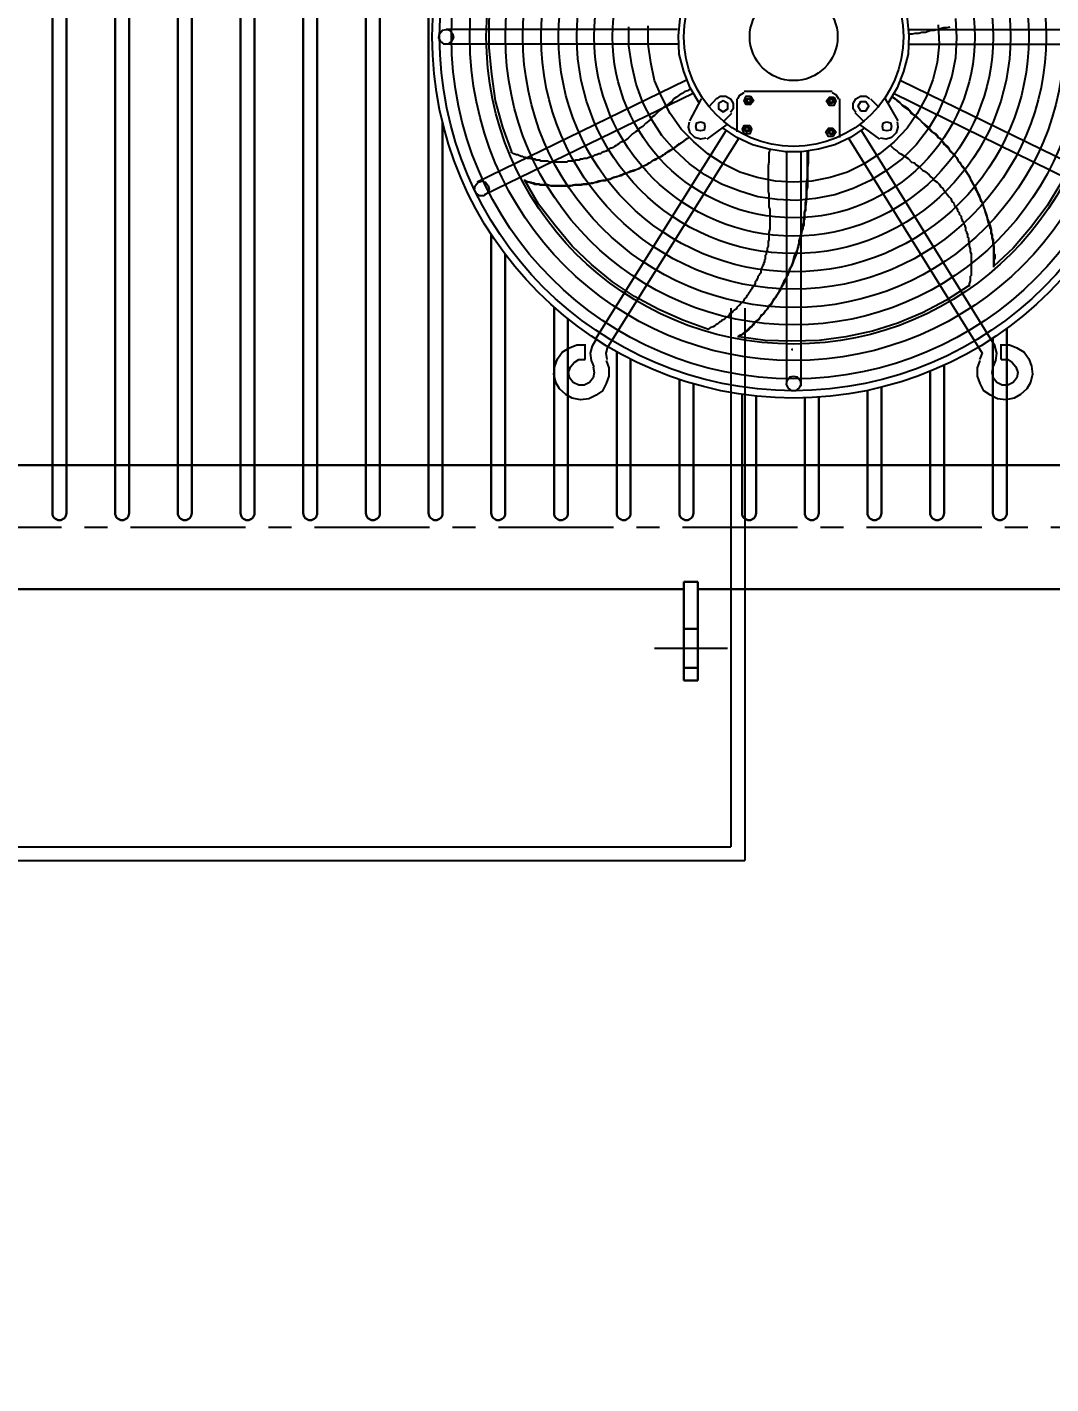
# Model space of a CAD drawing. Header units: millimetres. Extents: x 183355 to 194386, y -190559 to -183233.
# Drawn here: x 189145 to 189880, y -186229 to -185255 of the extents above; entities that cross this region are included whole.
import ezdxf

# ---------------------------------------------------------------- set-up
doc = ezdxf.new("R2010")
doc.units = ezdxf.units.MM
doc.header["$LTSCALE"] = 13
doc.linetypes.add('CENTERX2', pattern=[101.6, 63.5, -12.7, 12.7, -12.7])
doc.layers.add('1', color=4, linetype='Continuous')
doc.layers.add('粗实线', color=4, linetype='Continuous')
doc.layers.add('2细实线', color=3, linetype='Continuous', lineweight=20)
doc.layers.add('标注、文本', color=3, linetype='Continuous', lineweight=25)
doc.styles.get("Standard").update_dxf_attribs({"font": 'gbenor.shx', "bigfont": 'gbcbig.shx'})
doc.dimstyles.new('英寸 1-10', dxfattribs={"dimscale": 14, "dimtxt": 3.5, "dimasz": 2, "dimexe": 1.5, "dimexo": 0.5, "dimgap": 0.5, "dimtad": 1, "dimtoh": 1, "dimdec": 1, "dimdsep": 46, "dimtxsty": 'Standard', "dimcen": 2.5, "dimclrd": 3, "dimclre": 3, "dimclrt": 3, "dimadec": 0, "dimazin": 2, "dimtfac": 1, "dimtdec": 1, "dimtmove": 0, "dimatfit": 2, "dimfxl": 1, "dimarcsym": 0})

# ---------------------------------------------------------------- blocks, each defined once
blk = doc.blocks.new('A$C6FF33F83')
at = {"layer": '1', "color": 1, "linetype": 'CENTERX2', "lineweight": -3, "ltscale": 0.1}
for p, q in [((0, 110), (929, 110)), ((508.06, 23), (560.63, 23))]:
    blk.add_line(p, q, dxfattribs=at)
at = {"layer": '1'}
for points in [[(724.22, 475.13), (724.87, 461.34), (724.22, 446.9), (721.59, 433.77), (716.99, 419.98), (711.74, 407.5), (704.52, 395.68), (695.98, 384.52), (686.13, 374.67), (674.97, 366.14), (663.15, 358.92), (650.68, 353.01), (637.55, 348.41), (623.76, 345.78), (609.97, 344.47), (596.18, 345.13), (582.39, 347.1), (569.26, 351.04), (556.13, 356.29), (544.31, 362.86), (533.15, 370.73), (522.64, 380.58), (513.45, 391.09), (506.23, 402.25), (499.66, 414.73), (495.07, 427.86), (491.78, 441.65), (489.81, 455.43), (489.81, 469.22)], [(711.74, 470.54), (712.4, 456.75), (711.08, 443.62), (707.8, 431.14), (703.21, 418.67), (696.64, 406.85), (689.42, 396.34), (680.22, 386.49), (669.72, 377.96), (658.56, 370.73), (646.74, 364.83), (634.26, 360.89), (621.13, 358.26), (608, 357.6), (594.87, 358.26), (581.74, 360.89), (569.26, 364.83), (557.44, 370.73), (546.28, 377.96), (536.43, 386.49), (527.24, 395.68), (519.36, 406.85), (513.45, 418.67), (508.2, 430.48), (505.57, 443.62), (503.6, 456.75), (503.6, 469.88)], [(405.77, 379.27), (399.21, 397), (393.95, 416.04), (391.33, 435.08), (389.36, 454.12), (389.36, 473.16), (391.33, 492.86), (395.27, 511.9), (400.52, 530.29), (407.08, 548.01)], [(540.37, 414.07), (533.81, 425.23), (529.21, 437.05), (525.93, 449.52), (525.27, 462.66), (526.58, 475.13), (529.21, 487.61), (534.46, 499.43), (541.03, 510.59)], [(674.97, 510.59), (681.54, 499.43), (686.79, 487.61), (689.42, 475.13), (690.73, 462.66), (690.07, 449.52), (686.79, 437.05), (682.19, 425.23), (675.63, 414.07)], [(690.73, 463.97), (693.36, 463.97), (695.33, 464.63), (697.95, 464.63), (699.92, 465.28), (702.55, 465.28), (704.52, 465.94), (706.49, 466.6), (709.11, 466.6), (711.08, 467.25), (713.05, 467.91), (715.68, 468.57), (717.65, 468.57), (720.28, 469.22)], [(524.61, 467.25), (358.5, 467.25)], [(690.73, 467.25), (856.85, 467.25)], [(524.61, 456.75), (356.53, 456.75)], [(690.73, 456.75), (856.85, 456.75)], [(825.99, 448.87), (824.02, 429.83), (820.73, 410.79), (815.48, 392.4), (808.26, 374.02), (799.72, 356.95), (789.87, 340.53), (778.06, 324.77), (765.58, 310.33), (751.79, 297.2)], [(530.52, 430.48), (380.82, 357.6)], [(684.82, 430.48), (835.84, 356.95)], [(535.78, 421.29), (386.07, 348.41)], [(533.81, 424.57), (531.84, 423.26), (529.87, 422.6), (527.9, 421.29), (525.93, 419.98), (523.96, 418.67), (521.99, 417.35), (520.67, 415.38), (518.7, 414.07), (516.73, 412.76), (514.76, 411.44), (513.45, 410.13), (511.48, 408.82), (509.51, 406.85), (508.2, 405.53), (506.23, 404.22), (504.92, 402.25), (501.63, 399.62), (499.66, 397.65), (497.69, 396.34), (496.38, 395.03), (494.41, 393.71), (492.44, 392.4), (491.13, 391.09), (489.16, 389.12), (487.19, 387.81), (486.53, 387.15), (485.22, 386.49), (484.56, 386.49), (483.25, 385.84), (482.59, 385.18), (481.28, 384.52), (480.62, 383.87), (479.31, 383.21), (478.65, 382.55), (477.34, 381.9), (476.68, 381.9), (475.37, 381.24), (474.71, 380.58), (473.4, 379.93), (472.09, 379.27), (471.43, 379.27), (470.12, 378.61), (469.46, 377.96), (468.15, 377.96), (466.83, 377.3), (466.18, 377.3), (464.86, 376.64), (464.21, 375.99), (462.89, 375.99), (461.58, 375.33), (460.92, 375.33), (459.61, 374.67), (458.3, 374.67), (457.64, 374.67), (456.33, 374.02), (455.02, 374.02), (453.7, 373.36), (453.05, 373.36), (451.73, 373.36), (450.42, 372.7), (449.76, 372.7), (448.45, 372.7), (447.14, 372.7), (445.82, 372.7), (445.17, 372.05), (443.85, 372.05), (442.54, 372.05), (441.88, 372.05), (440.57, 372.05), (439.26, 372.05), (437.94, 372.05), (437.29, 372.05), (435.97, 372.05), (434.66, 372.05), (433.35, 372.05), (432.69, 372.05), (431.38, 372.7), (430.06, 372.7), (428.75, 372.7), (428.1, 372.7), (426.78, 372.7), (425.47, 373.36), (424.81, 373.36), (423.5, 373.36), (422.19, 374.02), (421.53, 374.02), (420.22, 374.02), (418.9, 374.67), (417.59, 374.67), (416.93, 374.67), (415.62, 375.33), (414.31, 375.33), (413.65, 375.99), (412.34, 375.99), (411.02, 376.64), (410.37, 377.3), (409.05, 377.3), (407.08, 377.96), (405.11, 379.27)], [(552.85, 417.35), (555.47, 419.32), (559.41, 419.32), (562.7, 417.35), (564.67, 414.07), (564.67, 410.13), (562.7, 407.5)], [(567.95, 417.35), (569.26, 419.98), (572.54, 421.95)], [(635.58, 422.6), (572.54, 422.6)], [(635.58, 421.95), (638.2, 420.64), (640.17, 417.35)], [(652.65, 407.5), (650.68, 410.13), (650.68, 414.07), (652.65, 417.35), (655.93, 419.32), (659.87, 419.32), (662.5, 417.35)], [(680.22, 421.29), (829.93, 347.75)], [(541.68, 417.35), (533.15, 401.59)], [(552.85, 418.01), (546.94, 411.44)], [(567.29, 417.35), (567.29, 393.71)], [(640.83, 417.35), (640.83, 389.78)], [(663.15, 417.35), (669.06, 411.44)], [(673.66, 417.35), (682.85, 401.59)], [(751.79, 296.54), (751.79, 299.17), (751.79, 300.48), (751.79, 301.14), (751.79, 302.45), (751.79, 303.76), (751.79, 305.08), (751.79, 306.39), (751.79, 307.05), (751.79, 308.36), (751.79, 309.67), (751.79, 310.98), (751.14, 312.95), (751.14, 315.58), (750.48, 317.55), (750.48, 318.86), (750.48, 319.52), (749.82, 320.83), (749.82, 322.15), (749.82, 323.46), (749.17, 324.12), (748.51, 326.74), (747.85, 328.71), (747.2, 331.34), (746.54, 333.31), (745.88, 335.28), (745.23, 337.91), (744.57, 339.87), (743.91, 341.84), (742.6, 343.81), (741.94, 346.44), (740.63, 348.41), (739.97, 350.38), (738.66, 352.35), (738, 354.32), (736.69, 356.95), (735.38, 358.92), (734.72, 360.89), (733.41, 362.86), (732.1, 364.83), (730.78, 366.79), (729.47, 368.76), (728.16, 370.08), (726.84, 372.05), (725.53, 374.02), (724.22, 375.99), (722.9, 377.96), (720.93, 379.27), (719.62, 381.24), (718.31, 383.21), (716.34, 384.52), (715.02, 386.49), (713.71, 388.46), (711.74, 389.78), (710.43, 391.75), (708.46, 393.06), (706.49, 394.37), (703.21, 397.65), (699.92, 400.94), (696.64, 404.22), (692.7, 406.85), (691.39, 408.82), (689.42, 410.13), (687.45, 411.44), (686.13, 412.76), (684.16, 414.73), (682.19, 416.04), (680.88, 417.35), (678.91, 418.67)], [(678.91, 418.67), (680.88, 417.35), (683.51, 415.38), (685.48, 413.41), (687.45, 412.1), (690.07, 410.13), (692.04, 408.16), (694.01, 406.19), (695.98, 404.22), (698.61, 402.25), (700.58, 400.28), (704.52, 397), (708.46, 393.06), (709.77, 391.75), (711.08, 391.09), (711.74, 389.78), (713.05, 389.12), (715.02, 386.49), (715.68, 385.84), (716.99, 384.52), (717.65, 383.21), (718.96, 382.55), (719.62, 381.24), (720.93, 379.93), (723.56, 376.64), (724.87, 375.33), (725.53, 374.02), (726.19, 372.7), (727.5, 371.39), (728.16, 370.08), (728.81, 369.42), (730.78, 366.79), (732.1, 364.83), (732.75, 363.51), (734.72, 360.23), (735.38, 358.92), (736.03, 357.6), (736.69, 356.29), (738, 354.98), (738.66, 353.01), (739.32, 351.69), (740.63, 349.07), (741.29, 347.75), (741.94, 345.78), (742.6, 344.47), (743.26, 342.5), (743.91, 340.53), (744.57, 339.22), (745.88, 335.28), (746.54, 333.31), (747.2, 331.34), (747.85, 329.37), (748.51, 327.4), (749.17, 325.43), (749.82, 323.46), (749.82, 321.49), (750.48, 319.52), (750.48, 317.55), (751.14, 316.24), (751.14, 313.61), (751.79, 311.64), (751.79, 310.33), (751.79, 309.02), (751.79, 307.7), (751.79, 306.39), (752.45, 305.73), (752.45, 304.42), (752.45, 303.11), (751.79, 301.79), (751.79, 300.48), (751.79, 299.82), (751.79, 297.2)], [(544.97, 389.12), (541.03, 388.46), (537.09, 389.78), (533.81, 393.06), (532.49, 397), (533.15, 400.94)], [(563.35, 406.85), (557.44, 400.94)], [(651.99, 407.5), (658.56, 400.94)], [(682.19, 400.94), (682.85, 397), (681.54, 393.06), (678.25, 389.78), (674.32, 388.46), (670.38, 389.12)], [(559.41, 394.37), (465.52, 244.67)], [(560.07, 398.97), (545.62, 388.46)], [(658.56, 396.34), (648.71, 389.78), (637.55, 384.52), (625.73, 381.24), (613.91, 379.27), (602.09, 379.27), (590.27, 381.24), (578.45, 384.52), (567.29, 389.78), (557.44, 396.34)], [(655.27, 398.97), (669.72, 388.46)], [(656.59, 394.37), (752.45, 240.07)], [(414.31, 358.92), (416.28, 358.26), (418.25, 357.6), (419.56, 357.6), (420.22, 356.95), (420.87, 356.95), (422.19, 356.29), (422.84, 356.29), (424.16, 356.29), (424.81, 356.29), (426.13, 355.63), (426.78, 355.63), (428.1, 355.63), (430.06, 355.63), (432.03, 355.63), (434, 354.98), (435.97, 354.98), (437.94, 354.98), (439.91, 354.98), (441.88, 354.98), (443.85, 354.98), (445.82, 354.98), (447.79, 354.98), (449.76, 355.63), (451.73, 355.63), (453.7, 355.63), (455.67, 355.63), (457.64, 356.29), (459.61, 356.29), (461.58, 356.95), (463.55, 356.95), (465.52, 357.6), (466.83, 357.6), (468.8, 358.26), (470.77, 358.92), (472.74, 358.92), (474.71, 359.57), (476.68, 360.23), (478.65, 360.89), (480.62, 361.54), (482.59, 362.2), (483.9, 362.86), (485.87, 363.51), (487.84, 364.17), (489.81, 364.83), (491.78, 365.48), (493.1, 366.14), (495.07, 366.79), (497.04, 367.45), (499.01, 368.76), (500.32, 369.42), (502.29, 370.08), (504.26, 371.39), (505.57, 372.05), (507.54, 373.36), (509.51, 374.02), (510.83, 375.33), (512.79, 375.99), (514.11, 377.3), (516.08, 377.96), (517.39, 379.27), (519.36, 380.58), (522.64, 382.55), (525.93, 385.18), (529.21, 387.15), (531.84, 389.12)], [(532.49, 389.12), (529.87, 387.81), (527.24, 385.84), (522.64, 382.55), (518.05, 379.27), (516.73, 378.61), (515.42, 377.96), (514.11, 376.64), (512.79, 375.99), (510.17, 374.67), (508.86, 374.02), (507.54, 373.36), (506.23, 372.7), (504.92, 371.39), (503.6, 370.73), (502.29, 370.08), (498.35, 368.11), (497.04, 367.45), (495.72, 366.79), (494.41, 366.14), (493.1, 365.48), (491.13, 365.48), (489.81, 364.83), (487.19, 363.51), (485.22, 362.86), (483.9, 362.2), (480.62, 361.54), (478.65, 360.89), (477.34, 360.23), (476.03, 359.57), (474.06, 359.57), (472.74, 358.92), (470.77, 358.92), (468.15, 358.26), (466.18, 357.6), (464.21, 356.95), (462.89, 356.95), (460.92, 356.29), (458.95, 356.29), (456.98, 356.29), (453.7, 355.63), (451.08, 355.63), (449.11, 354.98), (447.14, 354.98), (445.17, 354.98), (443.2, 354.98), (441.23, 354.98), (439.26, 354.98), (436.63, 354.98), (434.66, 354.98), (433.35, 354.98), (431.38, 355.63), (428.75, 355.63), (427.44, 355.63), (426.13, 355.63), (425.47, 356.29), (424.16, 356.29), (422.84, 356.29), (421.53, 356.95), (420.22, 356.95), (419.56, 356.95), (418.25, 357.6), (416.93, 357.6), (414.96, 358.92), (414.31, 358.92)], [(568.6, 389.12), (474.71, 239.42)], [(590.93, 380.58), (590.27, 378.61), (590.27, 375.99), (590.27, 374.02), (590.27, 372.05), (589.62, 369.42), (589.62, 367.45), (589.62, 364.83), (589.62, 362.86), (589.62, 360.23), (589.62, 358.26), (589.62, 355.63), (589.62, 353.66), (589.62, 351.04), (590.27, 349.07), (590.27, 346.44), (590.27, 344.47), (590.27, 339.87), (590.93, 337.91), (590.93, 335.28), (590.93, 333.31), (590.93, 330.68), (590.93, 328.71), (590.93, 326.09), (590.93, 324.12), (590.27, 321.49), (590.27, 320.83), (590.27, 319.52), (590.27, 318.21), (590.27, 316.89), (590.27, 316.24), (589.62, 314.92), (589.62, 313.61), (589.62, 312.3), (589.62, 311.64), (588.96, 310.33), (588.96, 309.02), (588.96, 308.36), (588.3, 307.05), (588.3, 305.73), (587.65, 305.08), (587.65, 303.76), (587.65, 302.45), (586.99, 301.79), (586.99, 300.48), (586.33, 299.17), (586.33, 298.51), (585.68, 297.2), (585.02, 295.88), (585.02, 295.23), (584.36, 293.91), (584.36, 292.6), (583.71, 291.94), (583.05, 290.63), (582.39, 289.97), (582.39, 288.66), (581.74, 288), (581.08, 286.69), (580.42, 286.03), (580.42, 284.72), (579.77, 283.41), (579.11, 282.75), (578.45, 282.1), (577.8, 280.78), (577.14, 280.13), (576.48, 278.81), (575.83, 278.16), (575.17, 276.84), (574.51, 276.19), (573.86, 274.87), (573.2, 274.22), (572.54, 273.56), (571.89, 272.25), (571.23, 271.59), (570.57, 270.93), (569.26, 269.62), (568.6, 268.96), (567.95, 268.31), (567.29, 267.65), (566.64, 266.34), (565.32, 265.68), (564.67, 265.02), (564.01, 264.37), (563.35, 263.71), (562.04, 263.05), (561.38, 261.74), (560.73, 261.08), (559.41, 260.43), (558.76, 259.77), (558.1, 259.11), (556.79, 258.46), (556.13, 257.8), (554.82, 257.14), (554.16, 256.49), (553.5, 255.83), (552.19, 255.18), (551.53, 254.52), (550.22, 253.86), (548.25, 253.21), (546.28, 251.89)], [(567.95, 246.64), (569.92, 247.95), (571.23, 248.61), (571.89, 249.27), (573.2, 249.92), (573.86, 250.58), (574.51, 251.24), (575.83, 251.89), (576.48, 252.55), (577.14, 253.86), (578.45, 254.52), (579.11, 255.18), (580.42, 257.14), (582.39, 258.46), (583.71, 260.43), (584.36, 261.08), (585.02, 262.4), (586.33, 263.05), (586.99, 263.71), (587.65, 265.02), (588.3, 265.68), (589.62, 267.65), (590.93, 269.62), (592.24, 270.93), (593.56, 272.9), (594.87, 274.87), (596.18, 276.84), (597.49, 278.81), (598.15, 280.78), (599.46, 282.75), (600.78, 285.38), (601.43, 287.35), (602.75, 289.32), (604.06, 291.29), (604.72, 293.26), (605.37, 295.88), (606.69, 297.85), (607.34, 299.82), (608, 301.79), (608.66, 304.42), (609.31, 306.39), (610.63, 308.36), (611.28, 310.98), (611.94, 312.95), (611.94, 315.58), (612.6, 317.55), (613.25, 319.52), (613.91, 322.15), (614.57, 324.12), (614.57, 326.74), (615.22, 328.71), (615.22, 331.34), (615.88, 333.31), (615.88, 335.94), (616.54, 337.91), (616.54, 340.53), (616.54, 342.5), (617.19, 347.1), (617.19, 351.69), (617.19, 356.29), (617.85, 360.89), (617.85, 363.51), (617.85, 365.48), (617.85, 368.11), (617.85, 370.73), (617.85, 372.7), (617.85, 375.33), (617.85, 377.3), (617.85, 379.93)], [(618.51, 379.93), (618.51, 376.64), (618.51, 374.02), (618.51, 371.39), (617.85, 368.11), (617.85, 365.48), (617.85, 362.86), (617.85, 359.57), (617.85, 356.95), (617.85, 354.32), (617.19, 351.04), (617.19, 345.78), (616.54, 339.87), (616.54, 338.56), (616.54, 337.25), (615.88, 335.94), (615.88, 334.62), (615.88, 331.34), (615.22, 330.03), (615.22, 328.71), (615.22, 326.74), (614.57, 325.43), (614.57, 324.12), (613.91, 322.8), (613.25, 318.21), (612.6, 316.89), (612.6, 314.92), (611.94, 313.61), (611.28, 312.3), (611.28, 310.98), (610.63, 309.02), (609.97, 306.39), (609.31, 304.42), (608.66, 303.11), (607.34, 299.82), (606.69, 297.85), (606.03, 296.54), (605.37, 295.23), (604.72, 293.91), (604.06, 291.94), (603.4, 290.63), (602.09, 288), (601.43, 286.03), (600.78, 284.72), (599.46, 282.75), (598.81, 281.44), (598.15, 279.47), (596.84, 278.16), (594.87, 274.87), (593.56, 273.56), (592.9, 271.59), (591.59, 269.62), (590.27, 268.31), (588.96, 266.34), (587.65, 265.02), (586.33, 263.05), (585.02, 261.74), (583.71, 260.43), (583.05, 259.11), (581.08, 257.8), (579.77, 255.83), (578.45, 255.18), (577.8, 253.86), (577.14, 253.21), (575.83, 252.55), (575.17, 251.89), (574.51, 250.58), (573.2, 249.92), (572.54, 249.27), (571.23, 248.61), (570.57, 247.95), (568.6, 246.64), (567.95, 246.64)], [(647.4, 389.12), (743.26, 234.82)], [(677.6, 383.87), (678.91, 382.55), (680.22, 381.24), (682.19, 379.93), (683.51, 378.61), (684.82, 377.96), (686.79, 376.64), (690.07, 374.67), (692.7, 372.05), (694.67, 371.39), (695.98, 370.08), (697.95, 368.76), (699.27, 367.45), (700.58, 366.14), (701.89, 365.48), (703.86, 364.17), (705.17, 362.86), (706.49, 361.54), (707.8, 360.23), (709.11, 358.92), (711.08, 357.6), (712.4, 356.29), (713.71, 354.32), (715.02, 353.01), (715.68, 351.69), (716.99, 350.38), (718.31, 348.41), (719.62, 347.1), (720.93, 345.78), (721.59, 343.81), (722.9, 342.5), (723.56, 340.53), (724.87, 339.22), (725.53, 337.91), (725.53, 337.25), (726.19, 336.59), (726.84, 335.94), (726.84, 334.62), (727.5, 333.97), (728.16, 333.31), (728.16, 332), (728.81, 331.34), (728.81, 330.68), (729.47, 329.37), (730.13, 328.71), (730.13, 327.4), (730.78, 326.74), (730.78, 326.09), (731.44, 324.77), (731.44, 324.12), (731.44, 322.8), (732.1, 322.15), (732.1, 321.49), (732.75, 320.18), (732.75, 319.52), (732.75, 318.21), (733.41, 317.55), (733.41, 315.58), (734.06, 313.61), (734.06, 311.64), (734.72, 309.67), (734.72, 307.7), (735.38, 306.39), (735.38, 304.42), (735.38, 302.45), (735.38, 300.48), (735.38, 298.51), (735.38, 296.54), (735.38, 294.57), (735.38, 293.26), (735.38, 292.6), (735.38, 291.29), (735.38, 290.63), (734.72, 289.97), (734.72, 288.66), (734.72, 286.69), (734.06, 284.72), (734.06, 282.75)], [(602.75, 379.27), (602.75, 213.15)], [(613.25, 379.27), (613.25, 211.18)], [(546.94, 251.89), (528.55, 258.46), (510.83, 266.34), (493.75, 275.53), (478, 286.03), (462.89, 298.51), (449.11, 311.64), (436.63, 326.74), (424.81, 341.84), (414.96, 358.92)], [(602.75, 357.6), (602.75, 213.15)], [(613.25, 357.6), (613.25, 211.18)], [(751.79, 296.54), (751.79, 297.2)], [(734.06, 283.41), (717.65, 272.9), (700.58, 263.71), (682.85, 256.49), (664.47, 250.58), (645.43, 246.64), (626.38, 244.01), (606.69, 243.36), (587.65, 244.01), (568.6, 246.64)], [(464.86, 224.97), (462.89, 229.57), (462.24, 234.82), (463.55, 240.07), (466.18, 244.67)], [(757.05, 230.22), (761.64, 230.22), (764.92, 228.25), (767.55, 224.97), (768.86, 221.03), (768.21, 217.09), (765.58, 213.81), (761.64, 211.84), (757.7, 211.84), (753.76, 213.81), (751.14, 217.09), (750.48, 221.03), (751.14, 224.97), (753.11, 229.57), (753.76, 234.82), (752.45, 240.07), (749.82, 244.67)], [(473.4, 229.57), (475.37, 224.32), (475.37, 218.41), (473.4, 213.15), (470.77, 207.9), (466.18, 204.62), (460.92, 201.99), (455.02, 201.33), (449.11, 202.65), (444.51, 205.27), (439.91, 209.21), (437.29, 213.81), (435.97, 219.72), (436.63, 225.63), (438.6, 230.88), (441.88, 235.48), (447.14, 238.76), (452.39, 240.73), (458.3, 240.73)], [(458.3, 230.22), (458.3, 241.39)], [(474.06, 230.22), (473.4, 234.82), (474.71, 239.42)], [(757.05, 240.73), (762.95, 240.73), (768.21, 238.76), (773.46, 235.48), (776.74, 230.88), (778.71, 225.63), (779.37, 219.72), (778.06, 213.81), (775.43, 209.21), (770.83, 205.27), (766.24, 202.65), (760.33, 201.33), (754.42, 201.99), (749.17, 204.62), (744.57, 207.9), (741.94, 213.15), (739.97, 218.41), (739.97, 224.32), (741.94, 229.57)], [(743.26, 234.82), (741.29, 230.22)], [(757.05, 230.22), (757.05, 241.39)], [(464.21, 224.97), (464.86, 221.03), (464.21, 217.09), (461.58, 213.81), (457.64, 211.84), (453.7, 211.84), (449.76, 213.81), (447.14, 217.09), (446.48, 221.03), (447.79, 224.97), (450.42, 228.25), (453.7, 230.22), (458.3, 230.22)]]:
    blk.add_lwpolyline(points, dxfattribs=at)
for points in [[(358.5, 467.25), (361.12, 466.6), (363.09, 463.97), (363.75, 461.34), (362.44, 458.72), (359.81, 456.75), (357.18, 456.75), (354.56, 458.72), (353.24, 461.34), (353.9, 463.97), (355.87, 466.6)], [(577.14, 419.32), (579.11, 416.04), (577.14, 413.41), (573.86, 413.41), (572.54, 416.04), (573.86, 419.32)], [(554.16, 414.07), (554.16, 410.13), (557.44, 408.16), (560.73, 410.13), (560.73, 414.07), (557.44, 416.04)], [(575.83, 418.01), (577.8, 416.7), (577.8, 414.73), (575.83, 414.07), (573.86, 415.38), (573.86, 417.35)], [(575.83, 417.35), (577.14, 416.7), (576.48, 414.73), (575.17, 414.73), (574.51, 416.7)], [(636.89, 418.67), (638.2, 416.04), (636.89, 412.76), (633.61, 412.76), (631.64, 416.04), (633.61, 418.67)], [(634.92, 418.01), (636.89, 416.7), (636.89, 414.73), (634.92, 414.07), (632.95, 415.38), (632.95, 417.35)], [(634.92, 417.35), (636.23, 416.7), (635.58, 414.73), (634.26, 414.73), (633.61, 416.7)], [(655.93, 408.82), (659.87, 408.82), (661.84, 412.1), (659.87, 415.38), (655.93, 415.38), (653.96, 412.1)], [(541.03, 400.94), (543.65, 400.28), (544.31, 397.65), (543.65, 395.03), (541.03, 394.37), (538.4, 395.03), (537.75, 397.65), (538.4, 400.28)], [(674.97, 400.94), (677.6, 400.28), (678.25, 397.65), (677.6, 395.03), (674.97, 394.37), (672.35, 395.03), (671.69, 397.65), (672.35, 400.28)], [(576.48, 398.31), (577.8, 395.68), (576.48, 392.4), (572.54, 392.4), (571.23, 395.68), (572.54, 398.31)], [(574.51, 397.65), (576.48, 396.34), (576.48, 394.37), (574.51, 393.71), (572.54, 395.03), (572.54, 397)], [(574.51, 397), (575.83, 396.34), (575.17, 394.37), (573.86, 394.37), (573.2, 396.34)], [(636.23, 396.34), (638.2, 393.71), (636.23, 390.43), (632.95, 390.43), (630.98, 393.71), (632.95, 396.34)], [(634.92, 395.68), (636.89, 394.37), (636.89, 392.4), (634.92, 391.75), (632.95, 393.06), (632.95, 395.03)], [(634.92, 395.03), (636.23, 394.37), (635.58, 392.4), (634.26, 392.4), (633.61, 394.37)], [(384.1, 358.26), (386.73, 357.6), (388.7, 354.98), (389.36, 352.35), (388.04, 349.72), (385.42, 347.75), (382.79, 347.75), (380.16, 349.72), (378.85, 352.35), (379.51, 354.98), (381.48, 357.6)], [(607.34, 237.45), (606.69, 237.45), (607.34, 237.45)], [(608, 218.41), (610.63, 217.75), (612.6, 215.12), (613.25, 212.5), (611.94, 209.87), (609.31, 207.9), (606.69, 207.9), (604.06, 209.87), (602.75, 212.5), (603.4, 215.12), (605.37, 217.75)]]:
    blk.add_lwpolyline(points, close=True, dxfattribs=at)
for radius in [259.35, 254.1, 245.56, 232.43, 220.61, 206.83, 194.35, 181.22, 168.74, 155.61, 143.14, 130, 78.79, 31.52]:
    blk.add_circle((608, 462), radius, dxfattribs=at)
at = {"layer": '粗实线', "lineweight": 30}
for p, q in [((529.15, 0), (529.15, 70.75)), ((529.15, 70.75), (539.15, 70.75)), ((539.15, 0), (539.15, 70.75)), ((529.15, 37), (539.15, 37)), ((529.15, 9), (539.15, 9)), ((529.15, 0), (539.15, 0))]:
    blk.add_line(p, q, dxfattribs=at)
for points in [[(76, 967.37), (76, 120, 0.414214), (81, 115), (81, 115, 0.414214), (86, 120), (86, 944.09)], [(121, 890.49), (121, 120, 0.414214), (126, 115), (126, 115, 0.414214), (131, 120), (131, 879.34)], [(166, 848.59), (166, 120, 0.414214), (171, 115), (171, 115, 0.414214), (176, 120), (176, 841.63)], [(211, 822.2), (211, 120, 0.414214), (216, 115), (216, 115, 0.414214), (221, 120), (221, 817.88)], [(256, 806.42), (256, 120, 0.414214), (261, 115), (261, 115, 0.414214), (266, 120), (266, 804.12)], [(256, 806.42), (256, 120, 0.414214), (261, 115), (261, 115, 0.414214), (266, 120), (266, 804.12)], [(301, 799.27), (301, 120, 0.414214), (306, 115), (306, 115, 0.414214), (311, 120), (311, 798.77)], [(346, 800.06), (346, 120, 0.414214), (351, 115), (351, 115, 0.414214), (356, 120), (356, 400.69)], [(391, 319.96), (391, 120, 0.414214), (396, 115), (396, 115, 0.414214), (401, 120), (401, 305.75)], [(436, 267.89), (436, 120, 0.414214), (441, 115), (441, 115, 0.414214), (446, 120), (446, 259.47)], [(436, 267.89), (436, 120, 0.414214), (441, 115), (441, 115, 0.414214), (446, 120), (446, 259.47)], [(436, 267.89), (436, 120, 0.414214), (441, 115), (441, 115, 0.414214), (446, 120), (446, 259.47)], [(751, 245.63), (751, 120, 0.414214), (756, 115), (756, 115, 0.414214), (761, 120), (761, 252.59)], [(751, 245.63), (751, 120, 0.414214), (756, 115), (756, 115, 0.414214), (761, 120), (761, 252.59)], [(751, 245.63), (751, 120, 0.414214), (756, 115), (756, 115, 0.414214), (761, 120), (761, 252.59)], [(481, 235.87), (481, 120, 0.414214), (486, 115), (486, 115, 0.414214), (491, 120), (491, 230.54)], [(481, 235.87), (481, 120, 0.414214), (486, 115), (486, 115, 0.414214), (491, 120), (491, 230.54)], [(481, 235.87), (481, 120, 0.414214), (486, 115), (486, 115, 0.414214), (491, 120), (491, 230.54)], [(481, 235.87), (481, 120, 0.414214), (486, 115), (486, 115, 0.414214), (491, 120), (491, 230.54)], [(706, 221.88), (706, 120, 0.414214), (711, 115), (711, 115, 0.414214), (716, 120), (716, 226.2)], [(706, 221.88), (706, 120, 0.414214), (711, 115), (711, 115, 0.414214), (716, 120), (716, 226.2)], [(706, 221.88), (706, 120, 0.414214), (711, 115), (711, 115, 0.414214), (716, 120), (716, 226.2)], [(706, 221.88), (706, 120, 0.414214), (711, 115), (711, 115, 0.414214), (716, 120), (716, 226.2)], [(706, 221.88), (706, 120, 0.414214), (711, 115), (711, 115, 0.414214), (716, 120), (716, 226.2)], [(706, 221.88), (706, 120, 0.414214), (711, 115), (711, 115, 0.414214), (716, 120), (716, 226.2)], [(706, 221.88), (706, 120, 0.414214), (711, 115), (711, 115, 0.414214), (716, 120), (716, 226.2)], [(706, 221.88), (706, 120, 0.414214), (711, 115), (711, 115, 0.414214), (716, 120), (716, 226.2)], [(706, 221.88), (706, 120, 0.414214), (711, 115), (711, 115, 0.414214), (716, 120), (716, 226.2)], [(706, 221.88), (706, 120, 0.414214), (711, 115), (711, 115, 0.414214), (716, 120), (716, 226.2)], [(706, 221.88), (706, 120, 0.414214), (711, 115), (711, 115, 0.414214), (716, 120), (716, 226.2)], [(706, 221.88), (706, 120, 0.414214), (711, 115), (711, 115, 0.414214), (716, 120), (716, 226.2)], [(706, 221.88), (706, 120, 0.414214), (711, 115), (711, 115, 0.414214), (716, 120), (716, 226.2)], [(706, 221.88), (706, 120, 0.414214), (711, 115), (711, 115, 0.414214), (716, 120), (716, 226.2)], [(706, 221.88), (706, 120, 0.414214), (711, 115), (711, 115, 0.414214), (716, 120), (716, 226.2)], [(706, 221.88), (706, 120, 0.414214), (711, 115), (711, 115, 0.414214), (716, 120), (716, 226.2)], [(706, 221.88), (706, 120, 0.414214), (711, 115), (711, 115, 0.414214), (716, 120), (716, 226.2)], [(706, 221.88), (706, 120, 0.414214), (711, 115), (711, 115, 0.414214), (716, 120), (716, 226.2)], [(706, 221.88), (706, 120, 0.414214), (711, 115), (711, 115, 0.414214), (716, 120), (716, 226.2)], [(706, 221.88), (706, 120, 0.414214), (711, 115), (711, 115, 0.414214), (716, 120), (716, 226.2)], [(706, 221.88), (706, 120, 0.414214), (711, 115), (711, 115, 0.414214), (716, 120), (716, 226.2)], [(706, 221.88), (706, 120, 0.414214), (711, 115), (711, 115, 0.414214), (716, 120), (716, 226.2)], [(706, 221.88), (706, 120, 0.414214), (711, 115), (711, 115, 0.414214), (716, 120), (716, 226.2)], [(706, 221.88), (706, 120, 0.414214), (711, 115), (711, 115, 0.414214), (716, 120), (716, 226.2)], [(706, 221.88), (706, 120, 0.414214), (711, 115), (711, 115, 0.414214), (716, 120), (716, 226.2)], [(706, 221.88), (706, 120, 0.414214), (711, 115), (711, 115, 0.414214), (716, 120), (716, 226.2)], [(706, 221.88), (706, 120, 0.414214), (711, 115), (711, 115, 0.414214), (716, 120), (716, 226.2)], [(706, 221.88), (706, 120, 0.414214), (711, 115), (711, 115, 0.414214), (716, 120), (716, 226.2)], [(706, 221.88), (706, 120, 0.414214), (711, 115), (711, 115, 0.414214), (716, 120), (716, 226.2)], [(706, 221.88), (706, 120, 0.414214), (711, 115), (711, 115, 0.414214), (716, 120), (716, 226.2)], [(706, 221.88), (706, 120, 0.414214), (711, 115), (711, 115, 0.414214), (716, 120), (716, 226.2)], [(706, 221.88), (706, 120, 0.414214), (711, 115), (711, 115, 0.414214), (716, 120), (716, 226.2)], [(706, 221.88), (706, 120, 0.414214), (711, 115), (711, 115, 0.414214), (716, 120), (716, 226.2)], [(706, 221.88), (706, 120, 0.414214), (711, 115), (711, 115, 0.414214), (716, 120), (716, 226.2)], [(526, 215.95), (526, 120, 0.414214), (531, 115), (531, 115, 0.414214), (536, 120), (536, 212.84)], [(571, 205.3), (571, 120, 0.414214), (576, 115), (576, 115, 0.414214), (581, 120), (581, 204.06)], [(571, 205.3), (571, 120, 0.414214), (576, 115), (576, 115, 0.414214), (581, 120), (581, 204.06)], [(571, 205.3), (571, 120, 0.414214), (576, 115), (576, 115, 0.414214), (581, 120), (581, 204.06)], [(571, 205.3), (571, 120, 0.414214), (576, 115), (576, 115, 0.414214), (581, 120), (581, 204.06)], [(571, 205.3), (571, 120, 0.414214), (576, 115), (576, 115, 0.414214), (581, 120), (581, 204.06)], [(571, 205.3), (571, 120, 0.414214), (576, 115), (576, 115, 0.414214), (581, 120), (581, 204.06)], [(571, 205.3), (571, 120, 0.414214), (576, 115), (576, 115, 0.414214), (581, 120), (581, 204.06)], [(571, 205.3), (571, 120, 0.414214), (576, 115), (576, 115, 0.414214), (581, 120), (581, 204.06)], [(571, 205.3), (571, 120, 0.414214), (576, 115), (576, 115, 0.414214), (581, 120), (581, 204.06)], [(571, 205.3), (571, 120, 0.414214), (576, 115), (576, 115, 0.414214), (581, 120), (581, 204.06)], [(571, 205.3), (571, 120, 0.414214), (576, 115), (576, 115, 0.414214), (581, 120), (581, 204.06)], [(571, 205.3), (571, 120, 0.414214), (576, 115), (576, 115, 0.414214), (581, 120), (581, 204.06)], [(571, 205.3), (571, 120, 0.414214), (576, 115), (576, 115, 0.414214), (581, 120), (581, 204.06)], [(571, 205.3), (571, 120, 0.414214), (576, 115), (576, 115, 0.414214), (581, 120), (581, 204.06)], [(571, 205.3), (571, 120, 0.414214), (576, 115), (576, 115, 0.414214), (581, 120), (581, 204.06)], [(571, 205.3), (571, 120, 0.414214), (576, 115), (576, 115, 0.414214), (581, 120), (581, 204.06)], [(571, 205.3), (571, 120, 0.414214), (576, 115), (576, 115, 0.414214), (581, 120), (581, 204.06)], [(661, 208.12), (661, 120, 0.414214), (666, 115), (666, 115, 0.414214), (671, 120), (671, 210.42)], [(661, 208.12), (661, 120, 0.414214), (666, 115), (666, 115, 0.414214), (671, 120), (671, 210.42)], [(661, 208.12), (661, 120, 0.414214), (666, 115), (666, 115, 0.414214), (671, 120), (671, 210.42)], [(661, 208.12), (661, 120, 0.414214), (666, 115), (666, 115, 0.414214), (671, 120), (671, 210.42)], [(661, 208.12), (661, 120, 0.414214), (666, 115), (666, 115, 0.414214), (671, 120), (671, 210.42)], [(661, 208.12), (661, 120, 0.414214), (666, 115), (666, 115, 0.414214), (671, 120), (671, 210.42)], [(661, 208.12), (661, 120, 0.414214), (666, 115), (666, 115, 0.414214), (671, 120), (671, 210.42)], [(661, 208.12), (661, 120, 0.414214), (666, 115), (666, 115, 0.414214), (671, 120), (671, 210.42)], [(661, 208.12), (661, 120, 0.414214), (666, 115), (666, 115, 0.414214), (671, 120), (671, 210.42)], [(661, 208.12), (661, 120, 0.414214), (666, 115), (666, 115, 0.414214), (671, 120), (671, 210.42)], [(661, 208.12), (661, 120, 0.414214), (666, 115), (666, 115, 0.414214), (671, 120), (671, 210.42)], [(661, 208.12), (661, 120, 0.414214), (666, 115), (666, 115, 0.414214), (671, 120), (671, 210.42)], [(661, 208.12), (661, 120, 0.414214), (666, 115), (666, 115, 0.414214), (671, 120), (671, 210.42)], [(661, 208.12), (661, 120, 0.414214), (666, 115), (666, 115, 0.414214), (671, 120), (671, 210.42)], [(661, 208.12), (661, 120, 0.414214), (666, 115), (666, 115, 0.414214), (671, 120), (671, 210.42)], [(661, 208.12), (661, 120, 0.414214), (666, 115), (666, 115, 0.414214), (671, 120), (671, 210.42)], [(661, 208.12), (661, 120, 0.414214), (666, 115), (666, 115, 0.414214), (671, 120), (671, 210.42)], [(616, 202.77), (616, 120, 0.414214), (621, 115), (621, 115, 0.414214), (626, 120), (626, 203.27)], [(616, 202.77), (616, 120, 0.414214), (621, 115), (621, 115, 0.414214), (626, 120), (626, 203.27)], [(616, 202.77), (616, 120, 0.414214), (621, 115), (621, 115, 0.414214), (626, 120), (626, 203.27)], [(616, 202.77), (616, 120, 0.414214), (621, 115), (621, 115, 0.414214), (626, 120), (626, 203.27)], [(616, 202.77), (616, 120, 0.414214), (621, 115), (621, 115, 0.414214), (626, 120), (626, 203.27)], [(616, 202.77), (616, 120, 0.414214), (621, 115), (621, 115, 0.414214), (626, 120), (626, 203.27)], [(616, 202.77), (616, 120, 0.414214), (621, 115), (621, 115, 0.414214), (626, 120), (626, 203.27)], [(616, 202.77), (616, 120, 0.414214), (621, 115), (621, 115, 0.414214), (626, 120), (626, 203.27)], [(616, 202.77), (616, 120, 0.414214), (621, 115), (621, 115, 0.414214), (626, 120), (626, 203.27)], [(616, 202.77), (616, 120, 0.414214), (621, 115), (621, 115, 0.414214), (626, 120), (626, 203.27)], [(616, 202.77), (616, 120, 0.414214), (621, 115), (621, 115, 0.414214), (626, 120), (626, 203.27)], [(616, 202.77), (616, 120, 0.414214), (621, 115), (621, 115, 0.414214), (626, 120), (626, 203.27)], [(616, 202.77), (616, 120, 0.414214), (621, 115), (621, 115, 0.414214), (626, 120), (626, 203.27)], [(616, 202.77), (616, 120, 0.414214), (621, 115), (621, 115, 0.414214), (626, 120), (626, 203.27)], [(616, 202.77), (616, 120, 0.414214), (621, 115), (621, 115, 0.414214), (626, 120), (626, 203.27)], [(616, 202.77), (616, 120, 0.414214), (621, 115), (621, 115, 0.414214), (626, 120), (626, 203.27)], [(616, 202.77), (616, 120, 0.414214), (621, 115), (621, 115, 0.414214), (626, 120), (626, 203.27)]]:
    blk.add_lwpolyline(points, format="xyb", dxfattribs=at)
blk.add_lwpolyline([(529.15, 65.5), (6, 65.5), (6, 154.5), (919, 154.5), (919, 65.5), (539.15, 65.5)], dxfattribs=at)
blk = doc.blocks.new('*D250')
at = {"layer": '2细实线', "color": 3, "linetype": 'ByBlock', "lineweight": -2}
for p, q in [((190016.49, -185634.99), (190016.49, -186297.15)), ((187547.49, -185969.34), (187547.49, -186297.15)), ((187589.49, -186276.15), (189974.49, -186276.15))]:
    blk.add_line(p, q, dxfattribs=at)
at = {"layer": '2细实线', "color": 3, "linetype": 'ByBlock'}
for points in [[(187589.49, -186269.15), (187589.49, -186283.15), (187547.49, -186276.15)], [(189974.49, -186269.15), (189974.49, -186283.15), (190016.49, -186276.15)]]:
    blk.add_solid(points, dxfattribs=at)
at = {"layer": 'Defpoints', "color": 0, "linetype": 'ByBlock'}
for p in [(190016.49, -185627.99), (187547.49, -185962.34), (190016.49, -186276.15)]:
    blk.add_point(p, dxfattribs=at)
at = {"layer": '2细实线', "color": 3, "linetype": 'ByBlock', "insert": (188781.99, -186230.88), "char_height": 73.5, "attachment_point": 5}
blk.add_mtext('2469 [97.2]', dxfattribs=at)

msp = doc.modelspace()

# ---------------------------------------------------------------- linework, layer by layer
at = {"layer": '标注、文本'}
for p, q in [((189650.491, -185456.833), (189650.491, -185843.37)), ((189660.491, -185456.833), (189660.491, -185853.37)), ((187798.458, -185843.37), (189650.491, -185843.37)), ((187788.458, -185853.37), (189660.491, -185853.37))]:
    msp.add_line(p, q, dxfattribs=at)

# ---------------------------------------------------------------- block references
msp.add_blockref('A$C6FF33F83', (189087.491, -185723.969), dxfattribs=at)

# ---------------------------------------------------------------- dimensions: what is measured, and where the dimension line sits
at = {"layer": '2细实线', "linetype": 'ByBlock'}
dim = msp.add_linear_dim(base=(190016.491, -186276.148), p1=(187547.491, -185962.339), p2=(190016.491, -185627.985), dimstyle='英寸 1-10', override={"dimtxt": 5.25, "dimasz": 3}, dxfattribs=at)
dim.commit()
dim.dimension.update_dxf_attribs({"geometry": '*D250', "text_midpoint": (188781.991, -186230.881)})

doc.saveas('drawing.dxf')
